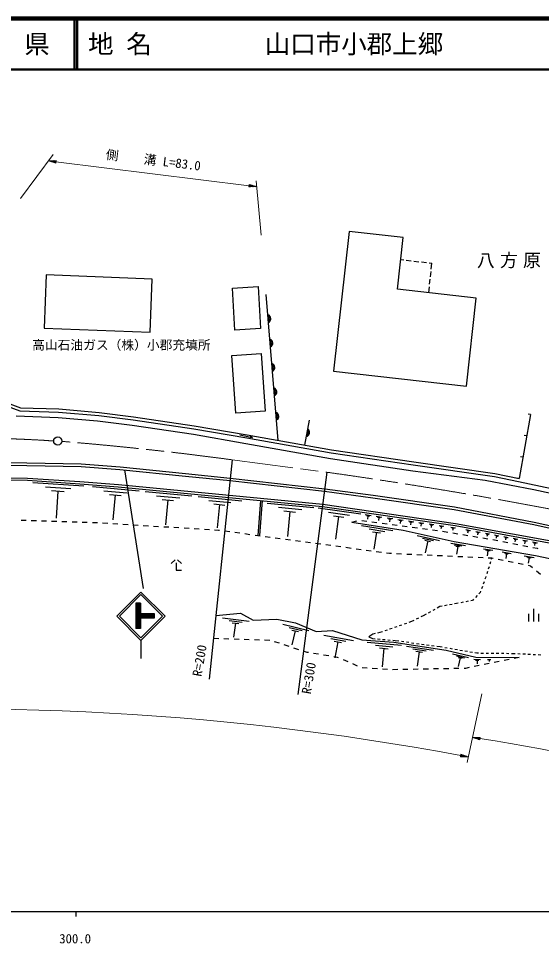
# Model space of a CAD drawing. Units: millimetres, scale not verified. Extents: x 40000 to 680000, y 20000 to 380000.
# Drawn here: x 356734 to 459312, y 198715 to 380000 of the extents above; entities that cross this region are included whole.
import ezdxf
from ezdxf.enums import TextEntityAlignment as Align

# ---------------------------------------------------------------- set-up
doc = ezdxf.new("R2010")
doc.units = ezdxf.units.MM
doc.header["$LTSCALE"] = 1000
doc.linetypes.add('CHAIN', pattern=[18.5, 12, -1.5, 3.5, -1.5])
for name, color, linetype, lineweight in [('M-BGD', 7, 'Continuous', 25), ('M-BMK', 2, 'CHAIN', 13), ('M-BMK-SRVR', 3, 'Continuous', 25), ('M-STR-HTXT', 7, 'Continuous', 13), ('M-STR-STRC', 7, 'Continuous', 25), ('M-STR-STRD', 7, 'Continuous', 25), ('M-TTL', 2, 'Continuous', 140), ('M-TTL-BAND', 7, 'Continuous', 25), ('M-TTL-LINE', 7, 'Continuous', 50)]:
    doc.layers.add(name, color=color, linetype=linetype, lineweight=lineweight)
doc.layers.add('M-BMK-HTXT', color=7, linetype='Continuous')
doc.layers.add('M-TTL-TXT', color=7, linetype='Continuous')
doc.styles.add('ＭＳ ゴシック', font='')
doc.styles.get('ＭＳ ゴシック').set_extended_font_data('MS Gothic')

msp = doc.modelspace()

# ---------------------------------------------------------------- linework, layer by layer
at = {"layer": 'M-BGD'}
for p, q in [((431717, 332737), (432290, 332673)), ((432786, 332617), (433780, 332506)), ((434277, 332450), (435271, 332339)), ((435768, 332283), (436762, 332172)), ((437258, 332116), (437831, 332052)), ((437701, 330887), (437831, 332052)), ((437533, 329396), (437645, 330390)), ((437366, 327906), (437478, 328899)), ((437180, 326244), (437311, 327409)), ((407688, 297312), (405338, 325931)), ((412870, 296390), (413786, 301265)), ((457175, 302401), (454944, 289848)), ((457175, 302401), (456683, 302488)), ((400178, 298406), (402629, 297914)), ((402224, 297804), (402298, 298172)), ((402629, 297914), (402224, 297804)), ((402298, 298172), (402629, 297914)), ((456431, 298216), (455939, 298304)), ((455688, 294032), (455195, 294120)), ((359578, 289057), (369525, 288381)), ((371280, 288280), (380400, 287406)), ((454944, 289848), (454452, 289936)), ((454944, 289848), (454452, 289936)), ((362020, 288225), (366993, 287887)), ((363218, 287477), (365705, 287308)), ((364462, 287393), (364101, 282087)), ((373502, 287454), (378061, 287017)), ((374583, 286737), (376863, 286518)), ((375723, 286627), (375257, 281764)), ((381579, 287303), (390699, 286429)), ((383801, 286476), (388361, 286040)), ((384882, 285759), (387162, 285541)), ((386022, 285650), (385556, 280786)), ((391944, 286310), (400564, 285484)), ((394044, 285529), (398354, 285116)), ((395066, 284851), (397221, 284644)), ((396144, 284747), (395703, 280150)), ((403728, 278686), (404242, 285533)), ((404052, 278662), (404567, 285509)), ((405492, 285034), (414636, 284158)), ((407719, 284205), (412291, 283767)), ((408804, 283486), (411090, 283267)), ((409947, 283377), (409480, 278500)), ((415515, 284091), (423844, 282949)), ((417521, 283250), (421686, 282679)), ((357243, 281711), (358242, 281678)), ((359242, 281645), (360241, 281613)), ((361241, 281580), (362240, 281547)), ((363240, 281514), (364239, 281482)), ((365239, 281449), (366238, 281416)), ((367237, 281383), (368237, 281351)), ((369236, 281318), (370236, 281285)), ((371235, 281252), (372235, 281219)), ((373233, 281158), (374231, 281096)), ((375229, 281033), (376227, 280971)), ((418486, 282552), (420568, 282267)), ((419527, 282409), (418918, 277967)), ((422111, 281313), (423083, 281546)), ((424063, 281638), (425054, 281507)), ((424696, 282763), (425871, 282593)), ((424967, 282564), (425554, 282479)), ((425261, 282521), (425170, 281895)), ((426046, 281375), (427037, 281243)), ((426879, 282447), (428017, 282283)), ((427141, 282254), (427710, 282172)), ((427426, 282213), (427338, 281606)), ((428028, 281111), (429020, 280979)), ((429025, 282137), (430126, 281977)), ((429279, 281950), (429830, 281870)), ((429554, 281910), (429469, 281323)), ((431134, 281832), (432200, 281678)), ((431380, 281651), (431913, 281574)), ((431646, 281613), (431564, 281044)), ((433207, 281532), (434239, 281383)), ((433445, 281357), (433961, 281283)), ((433703, 281320), (433624, 280770)), ((435246, 281237), (436243, 281093)), ((435476, 281068), (435974, 280996)), ((435725, 281032), (435648, 280500)), ((377225, 280908), (378223, 280845)), ((379221, 280783), (380219, 280720)), ((381217, 280658), (382215, 280595)), ((383213, 280533), (384211, 280470)), ((385209, 280407), (386207, 280345)), ((387205, 280282), (388203, 280220)), ((389202, 280157), (390200, 280095)), ((391198, 280032), (392196, 279970)), ((393194, 279907), (394192, 279844)), ((395190, 279782), (395984, 279732)), ((395984, 279732), (396186, 279705)), ((397177, 279571), (398168, 279437)), ((399159, 279303), (400150, 279169)), ((424022, 280605), (430166, 279631)), ((425493, 279952), (428565, 279465)), ((426196, 279421), (427732, 279177)), ((426964, 279299), (426445, 276023)), ((430011, 280847), (431002, 280715)), ((431993, 280583), (432985, 280451)), ((433976, 280319), (434967, 280188)), ((435958, 280056), (436950, 279924)), ((437249, 280948), (438213, 280808)), ((437472, 280784), (437953, 280715)), ((437713, 280749), (437638, 280236)), ((437941, 279792), (438932, 279660)), ((439219, 280663), (440149, 280528)), ((439434, 280505), (439899, 280438)), ((439666, 280471), (439595, 279975)), ((439922, 279521), (440909, 279358)), ((441506, 280332), (442436, 280198)), ((441720, 280174), (442185, 280107)), ((441953, 280141), (441881, 279645)), ((441896, 279195), (442882, 279032)), ((444469, 279822), (445400, 279653)), ((444679, 279656), (445144, 279571)), ((444912, 279613), (444821, 279117)), ((446407, 279469), (447290, 279308)), ((446606, 279311), (447048, 279231)), ((446827, 279271), (446741, 278800)), ((401141, 279036), (402132, 278902)), ((403123, 278768), (404114, 278634)), ((405105, 278500), (406096, 278367)), ((407087, 278233), (408078, 278099)), ((409069, 277965), (410060, 277831)), ((411051, 277698), (412042, 277564)), ((413034, 277430), (414025, 277296)), ((434928, 278693), (439312, 277711)), ((435958, 278155), (438151, 277664)), ((436441, 277740), (437537, 277495)), ((436989, 277617), (436465, 275279)), ((443869, 278869), (444856, 278706)), ((445842, 278543), (446829, 278380)), ((447815, 278217), (448802, 278054)), ((448297, 279125), (449134, 278973)), ((448486, 278975), (448904, 278899)), ((448695, 278937), (448614, 278491)), ((449787, 277879), (450768, 277687)), ((450119, 278793), (450954, 278641)), ((450307, 278644), (450725, 278568)), ((450516, 278606), (450435, 278160)), ((451749, 277495), (452731, 277303)), ((451920, 278465), (452792, 278307)), ((452117, 278309), (452553, 278230)), ((452335, 278270), (452250, 277805)), ((453758, 278131), (454666, 277965)), ((453963, 277968), (454417, 277886)), ((454190, 277927), (454102, 277442)), ((455631, 277790), (456577, 277617)), ((455845, 277620), (456318, 277534)), ((456081, 277577), (455990, 277073)), ((457542, 277442), (458526, 277263)), ((415016, 277162), (416007, 277029)), ((416998, 276895), (417989, 276761)), ((418980, 276627), (419971, 276493)), ((420962, 276360), (421953, 276226)), ((422944, 276092), (423935, 275958)), ((424926, 275824), (425917, 275691)), ((426908, 275557), (427899, 275423)), ((441503, 277187), (444412, 276690)), ((442197, 276869), (443652, 276620)), ((442528, 276612), (443255, 276488)), ((442891, 276550), (442626, 274999)), ((447921, 276090), (449738, 275780)), ((448355, 275891), (449263, 275736)), ((448561, 275731), (449015, 275654)), ((448788, 275693), (448623, 274723)), ((453712, 277111), (454693, 276919)), ((455675, 276727), (456656, 276535)), ((457638, 276343), (458462, 276181)), ((457764, 277266), (458256, 277176)), ((458010, 277221), (457915, 276696)), ((458462, 276181), (458618, 276148)), ((387488, 273898), (386688, 273198)), ((387888, 273898), (388688, 273198)), ((428890, 275289), (429525, 275203)), ((429525, 275203), (429883, 275187)), ((430882, 275141), (431881, 275095)), ((432880, 275049), (433879, 275003)), ((434878, 274957), (435877, 274912)), ((436876, 274866), (437875, 274820)), ((438874, 274774), (439873, 274728)), ((440872, 274682), (441871, 274636)), ((442870, 274590), (443869, 274544)), ((444868, 274499), (445867, 274453)), ((446866, 274407), (447865, 274361)), ((448863, 274315), (449550, 274283)), ((449550, 274283), (449460, 273995)), ((449550, 274283), (449857, 274222)), ((450837, 274025), (451817, 273828)), ((451614, 275459), (453367, 275160)), ((452032, 275267), (452909, 275118)), ((452231, 275113), (452670, 275038)), ((452451, 275076), (452291, 274141)), ((455939, 274720), (457885, 274388)), ((456403, 274507), (457376, 274341)), ((456624, 274336), (457111, 274253)), ((456867, 274295), (456690, 273257)), ((387688, 273298), (387688, 271898)), ((449013, 272564), (448863, 272087)), ((449311, 273518), (449162, 273041)), ((452798, 273631), (453778, 273434)), ((454759, 273237), (455739, 273040)), ((456719, 272843), (457122, 272762)), ((457122, 272762), (457568, 272377)), ((387688, 271898), (388688, 271898)), ((448326, 270367), (448225, 270094)), ((448416, 270655), (448326, 270367)), ((448714, 271609), (448565, 271132)), ((458326, 271724), (459083, 271071)), ((447708, 268686), (447535, 268217)), ((448053, 269625), (447880, 269156)), ((446692, 266888), (446344, 266530)), ((447262, 267475), (447041, 267247)), ((447363, 267748), (447262, 267475)), ((439394, 264731), (438854, 264437)), ((439803, 264808), (439394, 264731)), ((440786, 264994), (440294, 264901)), ((441768, 265179), (441277, 265086)), ((442669, 265348), (442260, 265271)), ((442994, 265410), (442669, 265348)), ((443976, 265599), (443485, 265505)), ((444958, 265787), (444467, 265693)), ((445774, 265944), (445449, 265881)), ((445995, 266171), (445774, 265944)), ((436119, 262945), (435641, 262706)), ((436659, 263240), (436119, 262945)), ((437537, 263718), (437098, 263479)), ((438415, 264197), (437976, 263958)), ((456727, 263312), (456727, 261812)), ((457727, 264312), (457727, 261812)), ((458727, 263312), (458727, 261812)), ((396772, 262525), (401960, 261862)), ((398025, 262013), (400618, 261682)), ((398629, 261585), (399926, 261419)), ((399277, 261502), (398924, 258735)), ((408606, 261271), (413698, 260079)), ((431884, 261127), (431412, 260964)), ((432829, 261454), (432357, 261291)), ((433822, 261797), (433302, 261617)), ((434299, 262035), (433822, 261797)), ((435194, 262483), (434747, 262259)), ((409799, 260633), (412346, 260037)), ((410356, 260145), (411630, 259847)), ((410993, 259996), (410357, 257280)), ((426223, 259358), (425457, 258819)), ((426658, 259449), (426223, 259358)), ((427584, 259642), (427148, 259551)), ((428103, 259821), (427584, 259642)), ((429049, 260148), (428576, 259984)), ((429994, 260474), (429521, 260311)), ((430939, 260801), (430466, 260637)), ((396008, 258427), (395008, 258459)), ((398007, 258363), (397007, 258395)), ((400006, 258299), (399006, 258331)), ((402005, 258236), (401005, 258267)), ((404004, 258172), (403004, 258204)), ((406003, 258108), (405003, 258140)), ((407913, 257544), (406963, 257856)), ((416597, 259164), (422446, 258092)), ((417988, 258506), (420913, 257970)), ((418648, 257982), (420110, 257714)), ((419379, 257848), (418807, 254728)), ((425112, 257787), (431884, 257168)), ((425457, 258819), (426194, 258479)), ((426194, 258479), (426662, 258440)), ((427160, 258399), (427659, 258357)), ((428157, 258315), (428655, 258274)), ((429153, 258232), (429652, 258191)), ((430150, 258149), (430618, 258110)), ((430618, 258110), (431326, 258013)), ((431822, 257944), (432317, 257876)), ((432812, 257808), (433308, 257740)), ((433803, 257671), (434298, 257603)), ((434793, 257535), (435289, 257467)), ((409814, 256920), (408863, 257232)), ((411714, 256296), (410764, 256608)), ((413320, 255768), (412664, 255984)), ((413625, 255718), (413320, 255768)), ((426763, 257181), (430149, 256872)), ((427569, 256652), (429262, 256497)), ((428415, 256575), (428085, 252963)), ((432803, 257012), (438096, 256196)), ((434072, 256455), (436719, 256047)), ((434679, 256000), (436003, 255796)), ((435341, 255898), (434906, 253075)), ((435784, 257398), (436279, 257330)), ((436775, 257262), (437270, 257194)), ((437765, 257125), (438261, 257057)), ((438756, 256989), (439465, 256891)), ((439465, 256891), (439849, 256825)), ((440341, 256740), (440834, 256656)), ((441327, 256571), (441820, 256486)), ((442312, 256401), (442805, 256317)), ((443298, 256232), (443791, 256147)), ((444283, 256063), (444776, 255978)), ((445269, 255893), (445762, 255808)), ((446255, 255724), (446639, 255658)), ((446639, 255658), (446933, 255654)), ((447433, 255648), (447933, 255642)), ((448433, 255636), (448933, 255630)), ((449433, 255624), (449933, 255618)), ((450433, 255612), (450933, 255606)), ((415598, 255392), (414612, 255555)), ((417572, 255066), (416585, 255229)), ((419283, 254783), (418558, 254903)), ((419527, 254678), (419283, 254783)), ((421365, 253889), (420446, 254284)), ((441884, 255498), (445022, 254742)), ((442618, 255100), (444187, 254722)), ((443352, 254702), (442949, 253028)), ((442960, 254796), (443745, 254607)), ((446008, 254412), (447373, 254403)), ((446348, 254227), (447031, 254223)), ((446689, 254225), (446685, 253497)), ((448743, 254395), (449369, 254391)), ((449056, 254393), (449053, 253975)), ((450981, 253965), (450000, 253767)), ((451433, 255600), (451933, 255594)), ((452941, 254361), (451961, 254163)), ((452433, 255588), (452933, 255582)), ((453433, 255576), (453727, 255573)), ((453727, 255573), (454157, 255552)), ((454901, 254757), (453921, 254559)), ((454656, 255527), (455155, 255502)), ((455655, 255478), (456154, 255453)), ((456653, 255429), (457153, 255404)), ((457652, 255380), (458152, 255355)), ((458651, 255331), (459150, 255306)), ((423202, 253100), (422283, 253495)), ((425125, 252670), (424127, 252730)), ((427122, 252548), (426123, 252609)), ((429118, 252427), (428120, 252487)), ((431116, 252392), (430116, 252374)), ((433116, 252428), (432116, 252410)), ((435115, 252464), (434116, 252446)), ((437115, 252500), (436115, 252482)), ((439115, 252536), (438115, 252518)), ((441114, 252572), (440115, 252554)), ((443114, 252609), (442114, 252590)), ((444377, 252631), (444114, 252627)), ((445099, 252777), (444377, 252631)), ((447060, 253173), (446080, 252975)), ((449020, 253569), (448040, 253371))]:
    msp.add_line(p, q, dxfattribs=at)
for points in [[(418488, 310884), (444591, 307958), (446524, 325197), (431066, 326929), (432204, 337082), (421558, 338275)], [(361743, 319308), (382533, 318505), (382935, 328931), (362146, 329734)], [(403718, 327480), (404231, 319252), (399196, 318938), (398683, 327166)], [(404356, 314315), (405097, 303029), (399348, 302652), (398606, 313937)]]:
    msp.add_lwpolyline(points, close=True, dxfattribs=at)
for points in [[(331983, 318140), (333783, 315770), (336321, 311887), (340189, 309032), (350945, 305323), (357018, 303087), (364594, 302879), (372511, 302207), (379218, 301323), (391107, 299563), (401501, 297804), (418058, 294858), (434163, 292501), (450070, 290212), (454826, 289260)], [(332147, 318668), (334151, 316029), (336575, 312321), (340155, 309678), (351147, 305888), (357133, 303684), (364628, 303479), (372575, 302804), (379301, 301918), (391201, 300156), (401604, 298395), (418154, 295450), (434249, 293095), (450172, 290804), (454944, 289848)], [(67559, 252760), (80622, 253094), (93179, 253893), (105179, 255123), (115956, 256675), (160021, 263973), (252337, 278256), (274258, 281581), (295978, 284672), (311611, 286743), (319054, 287544), (331612, 288679), (343191, 289497), (350960, 289564), (358497, 289489), (368741, 288813), (376288, 288212), (416364, 284372), (442361, 280613), (464731, 276539)], [(67567, 253210), (80602, 253544), (93142, 254342), (105124, 255570), (115887, 257120), (159949, 264417), (252269, 278701), (274193, 282026), (295916, 285117), (311557, 287190), (319010, 287992), (331576, 289128), (343173, 289947), (350960, 290014), (358514, 289938), (368774, 289262), (376327, 288660), (416417, 284819), (442433, 281057), (464825, 276979)], [(454826, 289260), (471142, 285793), (480660, 283414), (495449, 279348), (506757, 275945), (544374, 263657), (560482, 257831)], [(422111, 281313), (432202, 279714), (442213, 277471), (458150, 274748), (474008, 271425), (485140, 268221), (500196, 263296), (509206, 260092), (523301, 255287), (532431, 252164), (547808, 246237), (554824, 243212)], [(395439, 262975), (400255, 263467), (402744, 262067), (407410, 262275), (411091, 261549), (415135, 259838), (418349, 260071), (424053, 258205), (430378, 257790), (440644, 256209), (446450, 254809), (454901, 254757)]]:
    msp.add_lwpolyline(points, dxfattribs=at)
for centre, radius, start, end in [((405416, 321164), 812, 297.31249, 72.07276), ((405416, 321164), 650, 303.42828, 65.95697), ((405416, 321164), 488, 314.56097, 54.82428), ((405416, 321164), 325, 348.75026, 20.63499), ((405809, 316380), 812, 297.31249, 72.07276), ((405809, 316380), 650, 303.42828, 65.95697), ((405809, 316380), 488, 314.56097, 54.82428), ((405809, 316380), 325, 348.75026, 20.63499), ((406201, 311596), 812, 297.31249, 72.07276), ((406201, 311596), 650, 303.42828, 65.95697), ((406201, 311596), 488, 314.56097, 54.82428), ((406201, 311596), 325, 348.75026, 20.63499), ((406594, 306812), 812, 297.31249, 72.07276), ((406594, 306812), 650, 303.42828, 65.95697), ((406594, 306812), 488, 314.56097, 54.82428), ((406594, 306812), 325, 348.75026, 20.63499), ((406987, 302028), 812, 297.31249, 72.07276), ((406987, 302028), 650, 303.42828, 65.95697), ((406987, 302028), 488, 314.56097, 54.82428), ((406987, 302028), 325, 348.75026, 20.63499), ((413021, 298885), 812, 281.98107, 56.74134), ((413021, 298885), 650, 288.09686, 50.62555), ((413021, 298885), 488, 299.22954, 39.49286), ((413021, 298885), 325, 333.41883, 5.30357)]:
    msp.add_arc(centre, radius, start, end, dxfattribs=at)
at = {"layer": 'M-BMK'}
msp.add_line((398646, 293510), (417236, 291069), dxfattribs=at)
for centre, radius, start, end in [((348938, 89737), 207981, 85.94763, 99.14131), ((312099, -349771), 649077, 82.33741, 85.30445), ((285870, -644558), 944804, 79.2162, 82.00765)]:
    msp.add_arc(centre, radius, start, end, dxfattribs=at)
at = {"layer": 'M-BMK-SRVR'}
for p, q in [((398646, 293510), (394131, 250517)), ((417236, 291069), (411532, 247540))]:
    msp.add_line(p, q, dxfattribs=at)
msp.add_circle((364435, 297190), 800, dxfattribs=at)
at = {"layer": 'M-STR-HTXT'}
for p, q in [((357152, 344714), (363512, 353347)), ((362595, 352102), (364114, 352166)), ((362595, 352102), (364053, 351670)), ((362595, 352102), (364084, 351918)), ((364078, 351869), (362887, 352016)), ((364090, 351968), (362899, 352115)), ((363178, 351929), (364072, 351819)), ((363203, 352128), (364096, 352018)), ((364065, 351769), (363470, 351843)), ((364102, 352067), (363507, 352141)), ((363762, 351757), (364059, 351720)), ((363811, 352154), (364108, 352117)), ((364053, 351670), (364114, 352166)), ((364084, 351918), (401974, 347236)), ((404350, 337544), (403356, 348198)), ((402005, 347485), (401943, 346988)), ((403463, 347053), (401943, 346988)), ((402247, 347001), (401950, 347038)), ((401956, 347088), (402551, 347014)), ((402855, 347027), (401962, 347137)), ((401968, 347187), (403159, 347040)), ((403463, 347053), (401974, 347236)), ((401980, 347286), (403171, 347139)), ((402880, 347225), (401986, 347336)), ((401992, 347385), (402588, 347312)), ((402296, 347398), (401999, 347435)), ((403463, 347053), (402005, 347485)), ((447585, 247630), (444709, 234171)), ((445759, 239086), (447280, 239119)), ((445759, 239086), (447208, 238624)), ((445759, 239086), (447244, 238872)), ((447237, 238822), (446049, 238994)), ((447251, 238921), (446063, 239093)), ((446339, 238901), (447230, 238773)), ((446367, 239099), (447258, 238971)), ((447222, 238723), (446629, 238809)), ((447265, 239020), (446671, 239106)), ((446918, 238717), (447215, 238674)), ((446976, 239113), (447272, 239070)), ((447208, 238624), (447280, 239119)), ((443521, 235817), (443428, 235326)), ((443503, 235719), (444092, 235607)), ((443807, 235712), (443512, 235768)), ((444949, 235293), (443521, 235817)), ((444949, 235293), (443428, 235326)), ((443732, 235319), (443438, 235375)), ((443447, 235424), (444036, 235313)), ((444340, 235306), (443456, 235473)), ((443465, 235522), (444645, 235299)), ((444949, 235293), (443475, 235572)), ((443484, 235621), (444663, 235398)), ((444378, 235502), (443493, 235670))]:
    msp.add_line(p, q, dxfattribs=at)
for centre, radius, start, end in [((344417, -296107), 540825, 79.44613, 95.14135), ((398702, -87282), 329742, 64.78444, 81.53464)]:
    msp.add_arc(centre, radius, start, end, dxfattribs=at)
at = {"layer": 'M-STR-STRC'}
for p, q in [((377523, 291563), (381195, 268277)), ((376024, 262860), (380762, 267597)), ((376519, 262860), (380762, 267102)), ((380762, 267597), (385499, 262860)), ((380762, 267102), (385004, 262860)), ((379780, 265398), (379780, 260433)), ((380680, 265398), (379780, 265398)), ((379780, 264564), (380613, 265398)), ((379780, 264706), (380472, 265398)), ((379780, 264847), (380330, 265398)), ((379780, 264989), (380189, 265398)), ((379780, 265130), (380048, 265398)), ((379780, 265271), (379906, 265398)), ((380680, 264481), (379780, 265381)), ((379780, 264423), (380680, 265323)), ((380680, 264340), (379780, 265240)), ((379780, 264281), (380680, 265181)), ((380680, 264199), (379780, 265099)), ((379780, 264140), (380680, 265040)), ((380680, 264057), (379780, 264957)), ((379780, 263999), (380680, 264899)), ((380680, 263916), (379780, 264816)), ((379780, 263857), (380680, 264757)), ((380680, 264623), (379905, 265398)), ((380680, 264764), (380046, 265398)), ((380680, 264906), (380187, 265398)), ((380680, 265047), (380329, 265398)), ((380680, 265189), (380470, 265398)), ((380680, 265330), (380612, 265398)), ((380680, 265398), (380680, 263365)), ((380680, 263774), (379780, 264674)), ((379780, 263716), (380680, 264616)), ((380680, 263633), (379780, 264533)), ((379780, 263574), (380680, 264474)), ((380680, 263491), (379780, 264391)), ((379780, 263433), (380680, 264333)), ((381564, 262465), (379780, 264250)), ((379780, 263291), (380680, 264191)), ((381423, 262465), (379780, 264109)), ((379780, 263150), (380680, 264050)), ((381281, 262465), (379780, 263967)), ((379780, 263009), (380680, 263909)), ((381140, 262465), (379780, 263826)), ((379780, 262867), (380680, 263767)), ((380998, 262465), (379780, 263684)), ((379780, 262726), (380680, 263626)), ((380857, 262465), (379780, 263543)), ((379780, 262584), (380680, 263484)), ((380716, 262465), (379780, 263401)), ((379780, 261594), (381551, 263365)), ((379780, 261736), (381409, 263365)), ((379780, 261877), (381268, 263365)), ((379780, 262019), (381126, 263365)), ((379780, 262160), (380985, 263365)), ((379780, 262301), (380844, 263365)), ((379780, 262443), (380702, 263365)), ((380680, 262360), (379780, 263260)), ((380680, 262219), (379780, 263119)), ((380680, 262077), (379780, 262977)), ((380680, 263365), (383372, 263365)), ((380792, 262465), (381692, 263365)), ((381706, 262465), (380806, 263365)), ((380934, 262465), (381834, 263365)), ((381847, 262465), (380947, 263365)), ((381075, 262465), (381975, 263365)), ((381988, 262465), (381088, 263365)), ((381216, 262465), (382116, 263365)), ((382130, 262465), (381230, 263365)), ((381358, 262465), (382258, 263365)), ((382271, 262465), (381371, 263365)), ((381499, 262465), (382399, 263365)), ((382413, 262465), (381513, 263365)), ((381641, 262465), (382541, 263365)), ((382554, 262465), (381654, 263365)), ((381782, 262465), (382682, 263365)), ((382696, 262465), (381796, 263365)), ((381924, 262465), (382824, 263365)), ((382837, 262465), (381937, 263365)), ((382065, 262465), (382965, 263365)), ((382979, 262465), (382079, 263365)), ((382206, 262465), (383106, 263365)), ((383120, 262465), (382220, 263365)), ((382348, 262465), (383248, 263365)), ((383261, 262465), (382361, 263365)), ((382489, 262465), (383372, 263349)), ((383372, 262496), (382503, 263365)), ((382631, 262465), (383372, 263207)), ((383372, 262637), (382644, 263365)), ((382772, 262465), (383372, 263066)), ((383372, 262779), (382786, 263365)), ((382914, 262465), (383372, 262924)), ((383372, 262920), (382927, 263365)), ((383372, 263061), (383069, 263365)), ((383372, 263203), (383210, 263365)), ((383372, 263344), (383351, 263365)), ((383372, 263365), (383372, 262465)), ((376024, 262860), (380762, 258122)), ((376519, 262860), (380762, 258617)), ((380680, 261936), (379780, 262836)), ((380680, 261794), (379780, 262694)), ((380680, 261653), (379780, 262553)), ((380680, 261511), (379780, 262411)), ((379780, 261453), (380680, 262353)), ((380680, 261370), (379780, 262270)), ((379780, 261311), (380680, 262211)), ((380680, 261228), (379780, 262128)), ((379780, 261170), (380680, 262070)), ((380680, 261087), (379780, 261987)), ((379780, 261029), (380680, 261929)), ((380680, 260946), (379780, 261846)), ((379780, 260887), (380680, 261787)), ((380680, 260804), (379780, 261704)), ((379780, 260746), (380680, 261646)), ((380680, 260663), (379780, 261563)), ((379780, 260604), (380680, 261504)), ((380680, 260521), (379780, 261421)), ((379780, 260463), (380680, 261363)), ((380627, 260433), (379780, 261280)), ((380485, 260433), (379780, 261138)), ((379891, 260433), (380680, 261221)), ((380032, 260433), (380680, 261080)), ((383372, 262465), (380680, 262465)), ((380680, 262465), (380680, 260433)), ((380762, 258617), (385004, 262860)), ((380762, 258122), (385499, 262860)), ((383055, 262465), (383372, 262783)), ((383196, 262465), (383372, 262641)), ((383338, 262465), (383372, 262500)), ((380344, 260433), (379780, 260997)), ((380202, 260433), (379780, 260856)), ((380061, 260433), (379780, 260714)), ((379919, 260433), (379780, 260573)), ((380680, 260433), (379780, 260433)), ((380174, 260433), (380680, 260939)), ((380315, 260433), (380680, 260797)), ((380457, 260433), (380680, 260656)), ((380598, 260433), (380680, 260514)), ((380762, 258122), (380762, 254566))]:
    msp.add_line(p, q, dxfattribs=at)
at = {"layer": 'M-STR-STRD'}
for points in [[(356291, 302100), (364504, 301774), (372212, 301142), (379056, 300268), (391039, 298541), (401295, 296720), (417909, 293740), (434051, 291324), (448266, 289523), (457838, 287675), (469326, 285180)], [(316747, 290503), (328542, 291997), (332993, 292400), (337920, 292761), (342682, 293090), (351255, 293040), (369058, 292695), (376679, 292104), (389522, 290823), (398271, 289942)], [(316810, 290007), (328596, 291500), (333033, 291901), (337955, 292262), (342698, 292589), (351249, 292540), (369034, 292196), (376635, 291606), (389472, 290326), (398221, 289444)], [(398215, 289445), (416751, 287339), (426209, 286058), (442192, 283793), (457775, 280808), (475992, 276787), (486686, 274113), (497281, 271128), (508504, 267601), (536285, 258455), (557813, 250891)], [(398271, 289942), (416813, 287835), (426278, 286553), (442274, 284287), (457876, 281298), (476106, 277274), (486814, 274597), (497424, 271608), (508658, 268077), (536446, 258929), (557979, 251363)]]:
    msp.add_lwpolyline(points, dxfattribs=at)
at = {"layer": 'M-TTL'}
msp.add_line((680000, 380000), (40000, 380000), dxfattribs=at)
at = {"layer": 'M-TTL-BAND'}
for p, q in [((40000, 205000), (579000, 205000)), ((368000, 205000), (368000, 204000))]:
    msp.add_line(p, q, dxfattribs=at)
at = {"layer": 'M-TTL-LINE'}
for p, q in [((367750, 380000), (367750, 370000)), ((368250, 380000), (368250, 370000)), ((40000, 370000), (680000, 370000))]:
    msp.add_line(p, q, dxfattribs=at)

# ---------------------------------------------------------------- texts
at = {"layer": 'M-BGD', "style": 'ＭＳ ゴシック'}
msp.add_text('高山石油ガス（株）小郡充填所', height=1833, dxfattribs=at).set_placement((376910, 316022), align=Align.MIDDLE_CENTER)
at = {"layer": 'M-BMK-HTXT', "insert": (453427, 331046), "char_height": 2566, "attachment_point": 8, "style": 'ＭＳ ゴシック'}
msp.add_mtext('\\T1.29;八方原', dxfattribs=at)
at = {"layer": 'M-BMK-SRVR', "style": 'ＭＳ ゴシック'}
for s, p in [('R=200', (391727, 251092)), ('R=300', (413147, 247647))]:
    msp.add_text(s, height=1833, rotation=80.448, dxfattribs=at).set_placement(p, align=Align.MIDDLE_LEFT)
at = {"layer": 'M-STR-HTXT', "style": 'ＭＳ ゴシック'}
msp.add_text('側\u3000\u3000溝 L=83.0', height=1833, rotation=352.956, dxfattribs=at).set_placement((382996, 350791), align=Align.BOTTOM_CENTER)
at = {"layer": 'M-TTL-BAND', "style": 'ＭＳ ゴシック'}
msp.add_text('300.0', height=1833, dxfattribs=at).set_placement((367844, 198195), align=Align.BOTTOM_CENTER)
at = {"layer": 'M-TTL-TXT', "style": 'ＭＳ ゴシック'}
msp.add_text('山\u3000口\u3000県', height=3666, dxfattribs=at).set_placement((350375, 375000), align=Align.MIDDLE_CENTER)
for s, p in [('地 名', (370380, 375000)), ('山口市小郡上郷', (405024, 375000))]:
    msp.add_text(s, height=3666, dxfattribs=at).set_placement(p, align=Align.MIDDLE_LEFT)

doc.saveas('drawing.dxf')
